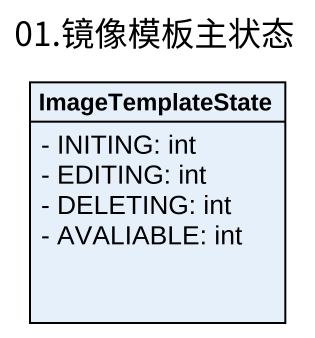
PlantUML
@startuml
title 01.镜像模板主状态
hide circle
hide empty members
skinparam classAttributeIconSize 0
class ImageTemplateState {
  - INITING: int
  - EDITING: int
  - DELETING: int
  - AVALIABLE: int
}
@enduml
